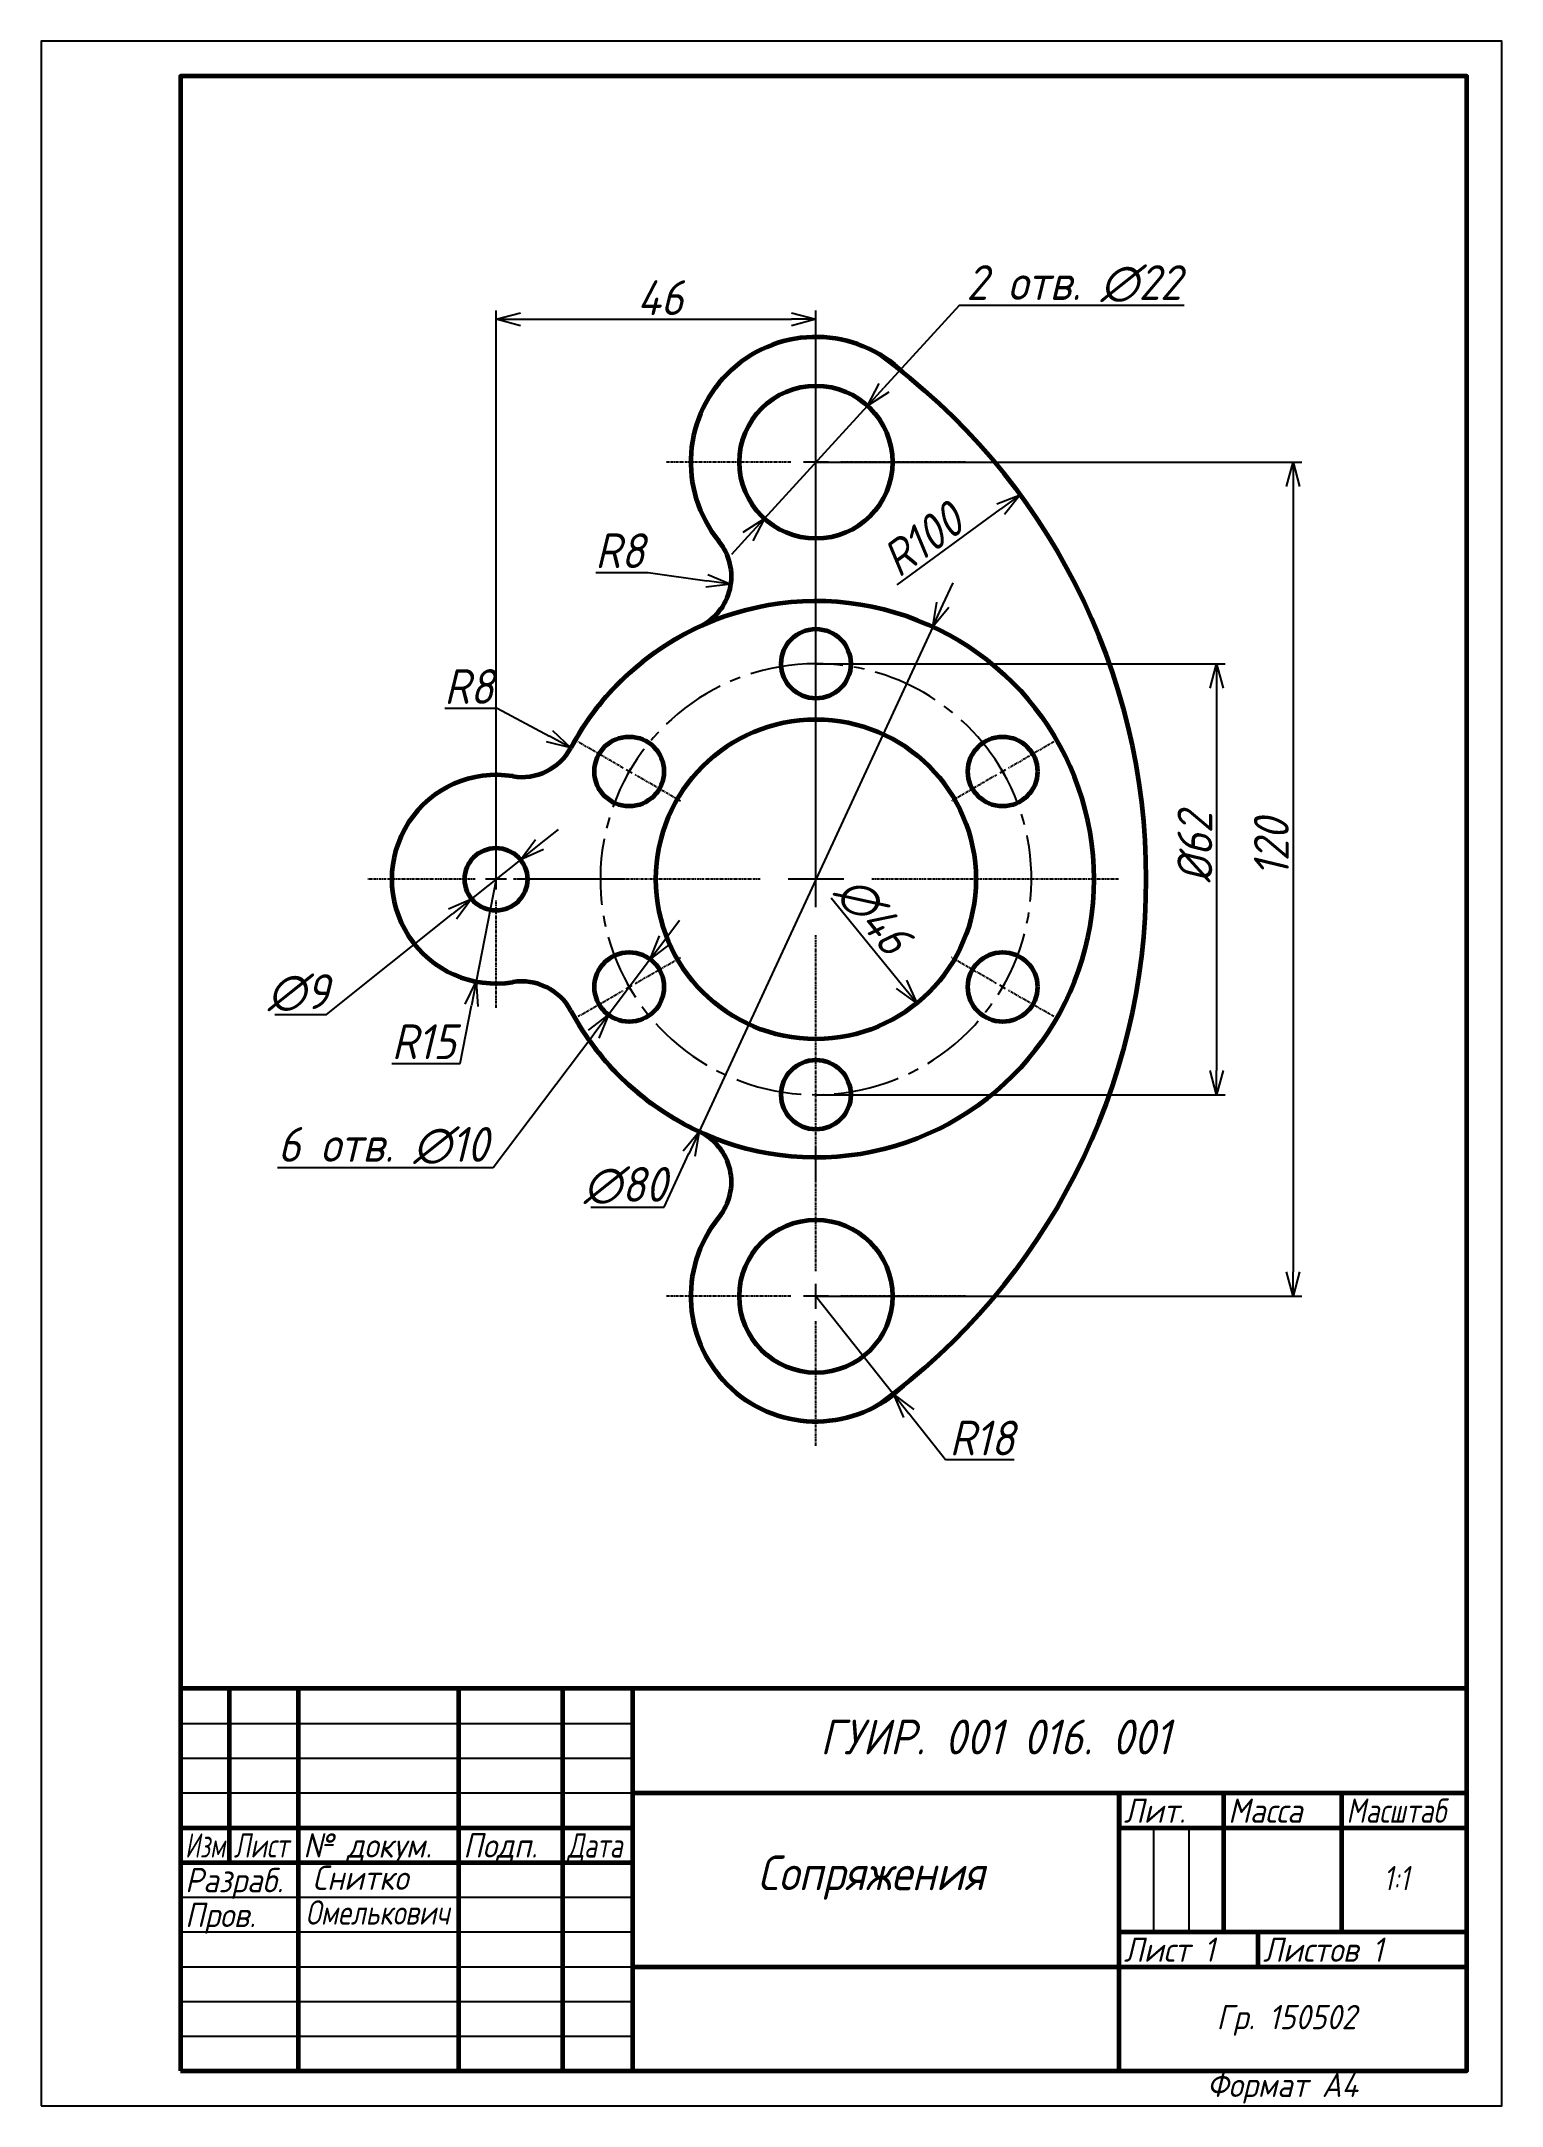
# Model space of a CAD drawing. Header units: millimetres. Extents: x 0 to 210, y 0 to 297.
import ezdxf

# ---------------------------------------------------------------- set-up
doc = ezdxf.new("R2010")
doc.units = ezdxf.units.MM
doc.header["$LTSCALE"] = 0.5
doc.linetypes.add('CENTER2', pattern=[1.125, 0.75, -0.125, 0.125, -0.125])
doc.linetypes.add('осевая2', pattern=[28.575, 19.05, -3.175, 3.175, -3.175])
doc.layers.get('0').update_dxf_attribs({"lineweight": 60})
doc.layers.get('Defpoints').update_dxf_attribs({"color": 5})
doc.layers.add('1-оси', color=1, linetype='осевая2')
doc.layers.add('3-размеры', color=6, linetype='Continuous')
doc.layers.add('4-текст', color=7, linetype='Continuous', true_color=0x00ad00)
doc.styles.get("Standard").update_dxf_attribs({"font": 'isocpeui.ttf', "width": 0.9})
doc.dimstyles.new('ЕСКД', dxfattribs={"dimtxt": 5, "dimasz": 3.5, "dimexe": 1.25, "dimexo": 0, "dimtad": 1, "dimtoh": 1, "dimdec": 1, "dimtxsty": 'Standard', "dimblk": 'OPEN30', "dimcen": 2.5, "dimadec": 0, "dimazin": 0, "dimtfac": 1, "dimtdec": 1, "dimtmove": 0, "dimatfit": 3, "dimldrblk": 'DOTSMALL', "dimfxl": 1, "dimarcsym": 0})

# ---------------------------------------------------------------- blocks, each defined once
blk = doc.blocks.new('*U5')
blk.add_circle((0, 0), 5)
blk = doc.blocks.new('*U6')
at = {"color": 0, "linetype": 'ByBlock', "lineweight": -2, "transparency": 16777216}
for p, rotation in [((95.89, 203.3), 120), ((126.89, 203.3), 59.99999999999999), ((80.39, 176.45), 180), ((95.89, 149.6), 239.9999999999999), ((126.89, 149.6), 299.9999999999999)]:
    blk.add_blockref('*U5', p, dxfattribs=dict(at, rotation=rotation))
blk.add_blockref('*U5', (142.39, 176.45), dxfattribs=at)
blk = doc.blocks.new('*U9')
at = {"layer": '1-оси', "color": 0, "linetype": 'CENTER2', "transparency": 16777216}
for p, q in [((0, 3.6), (0, 21.5)), ((-21.5, 0), (-3.6, 0)), ((3.6, 0), (21.5, 0)), ((0, -21.5), (0, -3.6))]:
    blk.add_line(p, q, dxfattribs=at)
at = {"layer": '1-оси', "color": 0, "linetype": 'Continuous', "transparency": 16777216}
for p, q in [((-1.8, 0), (1.8, 0)), ((0, -1.8), (0, 1.8))]:
    blk.add_line(p, q, dxfattribs=at)
blk = doc.blocks.new('*U10')
at = {"layer": '1-оси', "color": 0, "linetype": 'CENTER2', "transparency": 16777216}
for p, q in [((0, 3.6), (0, 21.5)), ((-21.5, 0), (-3.6, 0)), ((3.6, 0), (21.5, 0)), ((0, -21.5), (0, -3.6))]:
    blk.add_line(p, q, dxfattribs=at)
at = {"layer": '1-оси', "color": 0, "linetype": 'Continuous', "transparency": 16777216}
for p, q in [((-1.8, 0), (1.8, 0)), ((0, -1.8), (0, 1.8))]:
    blk.add_line(p, q, dxfattribs=at)
blk = doc.blocks.new('*U11')
at = {"layer": '1-оси', "color": 0, "linetype": 'CENTER2', "transparency": 16777216}
for p, q in [((0, 3), (0, 18.5)), ((-18.5, 0), (-3, 0)), ((3, 0), (18.5, 0)), ((0, -18.5), (0, -3))]:
    blk.add_line(p, q, dxfattribs=at)
at = {"layer": '1-оси', "color": 0, "linetype": 'Continuous', "transparency": 16777216}
for p, q in [((-1.5, 0), (1.5, 0)), ((0, -1.5), (0, 1.5))]:
    blk.add_line(p, q, dxfattribs=at)
blk = doc.blocks.new('*U12')
at = {"layer": '1-оси', "color": 0, "linetype": 'CENTER2', "transparency": 16777216}
for p, q in [((0, 8), (0, 43.5)), ((-43.5, 0), (-8, 0)), ((8, 0), (43.5, 0)), ((0, -43.5), (0, -8))]:
    blk.add_line(p, q, dxfattribs=at)
at = {"layer": '1-оси', "color": 0, "linetype": 'Continuous', "transparency": 16777216}
for p, q in [((0, -4), (0, 4)), ((-4, 0), (4, 0))]:
    blk.add_line(p, q, dxfattribs=at)
blk = doc.blocks.new('_Open30')
at = {"color": 0, "linetype": 'ByBlock', "lineweight": -2}
for p, q in [((-1, 0.268), (0, 0)), ((0, 0), (-1, -0.268)), ((0, 0), (-1, 0))]:
    blk.add_line(p, q, dxfattribs=at)
blk = doc.blocks.new('*D13')
at = {"layer": '3-размеры', "color": 0, "lineweight": -2, "transparency": 16777216}
for p, q in [((71.65, 181.44), (74.38, 183.62)), ((68.91, 179.26), (61.87, 173.64)), ((41, 157), (59.14, 171.46)), ((33.59, 157), (41, 157))]:
    blk.add_line(p, q, dxfattribs=at)
at = {"layer": 'Defpoints', "color": 0, "transparency": 16777216}
for p in [(68.91, 179.26), (61.87, 173.64)]:
    blk.add_point(p, dxfattribs=at)
at = {"layer": '3-размеры', "color": 0, "lineweight": -2, "transparency": 16777216, "xscale": 3.5, "yscale": 3.5, "zscale": 3.5}
for p, rotation in [((68.91, 179.26), 218.5691536778523), ((61.87, 173.64), 38.56915367785228)]:
    blk.add_blockref('_Open30', p, dxfattribs=dict(at, rotation=rotation))
at = {"layer": '3-размеры', "color": 0, "transparency": 16777216, "insert": (36.98, 160.12), "char_height": 5, "attachment_point": 5}
blk.add_mtext('∅9', dxfattribs=at)
blk = doc.blocks.new('_DotSmall')
at = {"color": 0, "linetype": 'ByBlock', "const_width": 0.5}
blk.add_lwpolyline([(-0.0625, 0, 1), (0.0625, 0, 1)], format="xyb", close=True, dxfattribs=at)
blk = doc.blocks.new('*D14')
at = {"layer": '3-размеры', "color": 0, "lineweight": -2, "transparency": 16777216}
for p, q in [((65.39, 176.45), (62.53, 161.73)), ((60.24, 149.95), (61.86, 158.29)), ((50.39, 149.95), (60.24, 149.95))]:
    blk.add_line(p, q, dxfattribs=at)
at = {"layer": 'Defpoints', "color": 0, "transparency": 16777216}
for p in [(65.39, 176.45), (62.53, 161.73)]:
    blk.add_point(p, dxfattribs=at)
at = {"layer": '3-размеры', "color": 0, "lineweight": -2, "transparency": 16777216, "xscale": 3.5, "yscale": 3.5, "zscale": 3.5, "rotation": 79.00188465495053}
blk.add_blockref('_Open30', (62.53, 161.73), dxfattribs=at)
at = {"layer": '3-размеры', "color": 0, "transparency": 16777216, "insert": (55, 153.07), "char_height": 5, "attachment_point": 5}
blk.add_mtext('R15', dxfattribs=at)
blk = doc.blocks.new('*D15')
at = {"layer": '3-размеры', "color": 0, "lineweight": -2, "transparency": 16777216}
for p, q in [((79.74, 220.59), (87.28, 220.59)), ((87.28, 220.59), (95.7, 219.37))]:
    blk.add_line(p, q, dxfattribs=at)
at = {"layer": 'Defpoints', "color": 0, "transparency": 16777216}
for p in [(91.24, 220.02), (99.16, 218.88)]:
    blk.add_point(p, dxfattribs=at)
at = {"layer": '3-размеры', "color": 0, "lineweight": -2, "transparency": 16777216, "xscale": 3.5, "yscale": 3.5, "zscale": 3.5, "rotation": 351.8004546042481}
blk.add_blockref('_Open30', (99.16, 218.88), dxfattribs=at)
at = {"layer": '3-размеры', "color": 0, "transparency": 16777216, "insert": (83.2, 223.71), "char_height": 5, "attachment_point": 5}
blk.add_mtext('R8', dxfattribs=at)
blk = doc.blocks.new('*D16')
at = {"layer": '3-размеры', "color": 0, "lineweight": -2, "transparency": 16777216}
for p, q in [((58.02, 201.04), (65.57, 201.04)), ((65.57, 201.04), (73.06, 197.02))]:
    blk.add_line(p, q, dxfattribs=at)
at = {"layer": 'Defpoints', "color": 0, "transparency": 16777216}
for p in [(69.1, 199.15), (76.15, 195.37)]:
    blk.add_point(p, dxfattribs=at)
at = {"layer": '3-размеры', "color": 0, "lineweight": -2, "transparency": 16777216, "xscale": 3.5, "yscale": 3.5, "zscale": 3.5, "rotation": 331.7770537220237}
blk.add_blockref('_Open30', (76.15, 195.37), dxfattribs=at)
at = {"layer": '3-размеры', "color": 0, "transparency": 16777216, "insert": (61.49, 204.17), "char_height": 5, "attachment_point": 5}
blk.add_mtext('R8', dxfattribs=at)
blk = doc.blocks.new('*D17')
at = {"layer": '3-размеры', "color": 0, "lineweight": -2, "transparency": 16777216}
for p, q in [((111.39, 116.45), (122.57, 102.34)), ((130.01, 92.93), (124.74, 99.59)), ((139.89, 92.93), (130.01, 92.93))]:
    blk.add_line(p, q, dxfattribs=at)
at = {"layer": 'Defpoints', "color": 0, "transparency": 16777216}
for p in [(111.39, 116.45), (122.57, 102.34)]:
    blk.add_point(p, dxfattribs=at)
at = {"layer": '3-размеры', "color": 0, "lineweight": -2, "transparency": 16777216, "xscale": 3.5, "yscale": 3.5, "zscale": 3.5, "rotation": 128.372394390743}
blk.add_blockref('_Open30', (122.57, 102.34), dxfattribs=at)
at = {"layer": '3-размеры', "color": 0, "transparency": 16777216, "insert": (135.27, 96.06), "char_height": 5, "attachment_point": 5}
blk.add_mtext('R18', dxfattribs=at)
blk = doc.blocks.new('*D18')
at = {"layer": '3-размеры', "color": 0, "lineweight": -2, "transparency": 16777216}
for p, q in [((129.65, 215.93), (131.12, 219.11)), ((128.18, 212.76), (94.6, 140.14)), ((89.56, 129.25), (93.13, 136.97)), ((79.04, 129.25), (89.56, 129.25))]:
    blk.add_line(p, q, dxfattribs=at)
at = {"layer": 'Defpoints', "color": 0, "transparency": 16777216}
for p in [(128.18, 212.76), (94.6, 140.14)]:
    blk.add_point(p, dxfattribs=at)
at = {"layer": '3-размеры', "color": 0, "lineweight": -2, "transparency": 16777216, "xscale": 3.5, "yscale": 3.5, "zscale": 3.5}
for p, rotation in [((128.18, 212.76), 245.1810758721473), ((94.6, 140.14), 65.18107587214736)]:
    blk.add_blockref('_Open30', p, dxfattribs=dict(at, rotation=rotation))
at = {"layer": '3-размеры', "color": 0, "transparency": 16777216, "insert": (83.99, 132.38), "char_height": 5, "attachment_point": 5}
blk.add_mtext('∅80', dxfattribs=at)
blk = doc.blocks.new('*D19')
at = {"layer": '3-размеры', "color": 0, "lineweight": -2, "transparency": 16777216}
for p, q in [((89.66, 167.74), (91.76, 170.54)), ((87.55, 164.94), (81.54, 156.96)), ((65, 135), (79.43, 154.16)), ((33.95, 135), (65, 135))]:
    blk.add_line(p, q, dxfattribs=at)
at = {"layer": 'Defpoints', "color": 0, "transparency": 16777216}
for p in [(87.55, 164.94), (81.54, 156.96)]:
    blk.add_point(p, dxfattribs=at)
at = {"layer": '3-размеры', "color": 0, "lineweight": -2, "transparency": 16777216, "xscale": 3.5, "yscale": 3.5, "zscale": 3.5}
for p, rotation in [((87.55, 164.94), 233.0142012538362), ((81.54, 156.96), 53.01420125383622)]:
    blk.add_blockref('_Open30', p, dxfattribs=dict(at, rotation=rotation))
at = {"layer": '3-размеры', "color": 0, "transparency": 16777216, "insert": (49.16, 138.13), "char_height": 5, "attachment_point": 5}
blk.add_mtext('6 отв. ∅10', dxfattribs=at)
blk = doc.blocks.new('*D20')
at = {"layer": '3-размеры', "color": 0, "lineweight": -2, "transparency": 16777216}
for p, q in [((132, 259), (121.17, 247.15)), ((164.35, 259), (132, 259)), ((103.97, 228.33), (118.81, 244.57)), ((101.61, 225.75), (99.25, 223.16))]:
    blk.add_line(p, q, dxfattribs=at)
at = {"layer": 'Defpoints', "color": 0, "transparency": 16777216}
for p in [(118.81, 244.57), (103.97, 228.33)]:
    blk.add_point(p, dxfattribs=at)
at = {"layer": '3-размеры', "color": 0, "lineweight": -2, "transparency": 16777216, "xscale": 3.5, "yscale": 3.5, "zscale": 3.5}
for p, rotation in [((118.81, 244.57), 227.5756773600765), ((103.97, 228.33), 47.57567736007643)]:
    blk.add_blockref('_Open30', p, dxfattribs=dict(at, rotation=rotation))
at = {"layer": '3-размеры', "color": 0, "transparency": 16777216, "insert": (148.49, 262.13), "char_height": 5, "attachment_point": 5}
blk.add_mtext('2 отв. ∅22', dxfattribs=at)
blk = doc.blocks.new('*D21')
at = {"layer": '3-размеры', "color": 0, "lineweight": -2, "transparency": 16777216}
for p, q in [((65.39, 176.45), (65.39, 258.25)), ((68.89, 257), (107.89, 257)), ((111.39, 176.45), (111.39, 258.25))]:
    blk.add_line(p, q, dxfattribs=at)
at = {"layer": 'Defpoints', "color": 0, "transparency": 16777216}
for p in [(111.39, 257), (65.39, 176.45), (111.39, 176.45)]:
    blk.add_point(p, dxfattribs=at)
at = {"layer": '3-размеры', "color": 0, "lineweight": -2, "transparency": 16777216, "xscale": 3.5, "yscale": 3.5, "zscale": 3.5, "rotation": 180}
blk.add_blockref('_Open30', (65.39, 257), dxfattribs=at)
at = {"layer": '3-размеры', "color": 0, "lineweight": -2, "transparency": 16777216, "xscale": 3.5, "yscale": 3.5, "zscale": 3.5}
blk.add_blockref('_Open30', (111.39, 257), dxfattribs=at)
at = {"layer": '3-размеры', "color": 0, "transparency": 16777216, "insert": (89, 260.12), "char_height": 5, "attachment_point": 5}
blk.add_mtext('46', dxfattribs=at)
blk = doc.blocks.new('*D22')
at = {"layer": '3-размеры', "color": 0, "lineweight": -2, "transparency": 16777216}
blk.add_line((113.58, 173.76), (123.7, 161.33), dxfattribs=at)
at = {"layer": 'Defpoints', "color": 0, "transparency": 16777216}
for p in [(96.87, 194.29), (125.91, 158.61)]:
    blk.add_point(p, dxfattribs=at)
at = {"layer": '3-размеры', "color": 0, "lineweight": -2, "transparency": 16777216, "xscale": 3.5, "yscale": 3.5, "zscale": 3.5, "rotation": 309.1389152418846}
blk.add_blockref('_Open30', (125.91, 158.61), dxfattribs=at)
at = {"layer": '3-размеры', "color": 0, "transparency": 16777216, "insert": (119.64, 171.27), "char_height": 5, "attachment_point": 5, "rotation": 309.1389}
blk.add_mtext('∅46', dxfattribs=at)
blk = doc.blocks.new('*D23')
at = {"layer": '3-размеры', "color": 0, "lineweight": -2, "transparency": 16777216}
for p, q in [((111.39, 207.45), (170.25, 207.45)), ((169, 203.95), (169, 148.95)), ((111.39, 145.45), (170.25, 145.45))]:
    blk.add_line(p, q, dxfattribs=at)
at = {"layer": 'Defpoints', "color": 0, "transparency": 16777216}
for p in [(111.39, 207.45), (111.39, 145.45), (169, 145.45)]:
    blk.add_point(p, dxfattribs=at)
at = {"layer": '3-размеры', "color": 0, "lineweight": -2, "transparency": 16777216, "xscale": 3.5, "yscale": 3.5, "zscale": 3.5}
for p, rotation in [((169, 207.45), 90), ((169, 145.45), 270)]:
    blk.add_blockref('_Open30', p, dxfattribs=dict(at, rotation=rotation))
at = {"layer": '3-размеры', "color": 0, "transparency": 16777216, "insert": (165.88, 181), "char_height": 5, "attachment_point": 5, "rotation": 90}
blk.add_mtext('%%C62', dxfattribs=at)
blk = doc.blocks.new('*D24')
at = {"layer": '3-размеры', "color": 0, "lineweight": -2, "transparency": 16777216}
for p, q in [((111.39, 236.45), (181.25, 236.45)), ((180, 232.95), (180, 119.95)), ((111.39, 116.45), (181.25, 116.45))]:
    blk.add_line(p, q, dxfattribs=at)
at = {"layer": 'Defpoints', "color": 0, "transparency": 16777216}
for p in [(111.39, 236.45), (111.39, 116.45), (180, 116.45)]:
    blk.add_point(p, dxfattribs=at)
at = {"layer": '3-размеры', "color": 0, "lineweight": -2, "transparency": 16777216, "xscale": 3.5, "yscale": 3.5, "zscale": 3.5}
for p, rotation in [((180, 236.45), 90), ((180, 116.45), 270)]:
    blk.add_blockref('_Open30', p, dxfattribs=dict(at, rotation=rotation))
at = {"layer": '3-размеры', "color": 0, "transparency": 16777216, "insert": (176.88, 181), "char_height": 5, "attachment_point": 5, "rotation": 90}
blk.add_mtext('120', dxfattribs=at)
blk = doc.blocks.new('*D25')
at = {"layer": '3-размеры', "color": 0, "lineweight": -2, "transparency": 16777216}
blk.add_line((123.07, 218.78), (137.95, 229.7), dxfattribs=at)
at = {"layer": 'Defpoints', "color": 0, "transparency": 16777216}
for p in [(140.77, 231.77), (65.39, 176.45)]:
    blk.add_point(p, dxfattribs=at)
at = {"layer": '3-размеры', "color": 0, "lineweight": -2, "transparency": 16777216, "xscale": 3.5, "yscale": 3.5, "zscale": 3.5, "rotation": 36.27314920425989}
blk.add_blockref('_Open30', (140.77, 231.77), dxfattribs=at)
at = {"layer": '3-размеры', "color": 0, "transparency": 16777216, "insert": (126.71, 225.32), "char_height": 5, "attachment_point": 5, "rotation": 36.2731}
blk.add_mtext('R100', dxfattribs=at)

msp = doc.modelspace()

# ---------------------------------------------------------------- linework, layer by layer
at = {"lineweight": 60}
for p, q in [((205, 60), (20, 60)), ((27, 60), (27, 35)), ((37, 5), (37, 60)), ((60, 60), (60, 5)), ((75, 5), (75, 60)), ((85, 60), (85, 5)), ((85, 45), (205, 45)), ((155, 5), (155, 45)), ((170, 45), (170, 25)), ((187, 25), (187, 45)), ((20, 40), (85, 40)), ((155, 40), (205, 40)), ((20, 35), (85, 35)), ((155, 25), (205, 25)), ((175, 20), (175, 25)), ((85, 20), (205, 20))]:
    msp.add_line(p, q, dxfattribs=at)
at = {"lineweight": -3}
for p, q in [((20, 55), (85, 55)), ((20, 50), (85, 50)), ((20, 45), (85, 45)), ((160, 25), (160, 40)), ((165, 40), (165, 25)), ((20, 30), (85, 30)), ((20, 25), (85, 25)), ((20, 20), (85, 20)), ((20, 15), (85, 15)), ((20, 10), (85, 10))]:
    msp.add_line(p, q, dxfattribs=at)
msp.add_line((155, 45), (155, 40))
at = {"lineweight": 60}
msp.add_lwpolyline([(20, 5), (205, 5), (205, 292), (20, 292)], close=True, dxfattribs=at)
for centre, radius in [((111.39, 236.45), 11), ((111.39, 176.45), 23), ((65.39, 176.45), 4.5), ((111.39, 116.45), 11)]:
    msp.add_circle(centre, radius)
for centre, radius, start, end in [((111.39, 236.45), 18, 45.6608, 219.2016), ((65.39, 176.45), 93.5, 306.158, 53.842), ((91.24, 220.02), 8, 294.8189, 39.2016), ((111.39, 176.45), 40, 208.2229, 151.7771), ((111.39, 176.45), 40, 114.8189, 151.7771), ((69.1, 199.15), 8, 260.7262, 331.7771), ((65.39, 176.45), 15, 80.7262, 279.2738), ((69.1, 153.75), 8, 28.2229, 99.2738), ((111.39, 176.45), 40, 208.2229, 245.1811), ((91.24, 132.88), 8, 320.7984, 65.1811), ((111.39, 116.45), 18, 140.7984, 314.3392)]:
    msp.add_arc(centre, radius, start, end)
at = {"layer": '1-оси', "linetype": 'CENTER2'}
for p, q in [((83.68, 192.45), (77.18, 196.2)), ((145.6, 196.2), (139.1, 192.45)), ((91.91, 187.7), (85.41, 191.45)), ((137.37, 191.45), (130.88, 187.7)), ((85.41, 161.45), (91.91, 165.2)), ((137.37, 161.45), (130.88, 165.2)), ((77.18, 156.7), (83.68, 160.45)), ((145.6, 156.7), (139.1, 160.45))]:
    msp.add_line(p, q, dxfattribs=at)
at = {"layer": '1-оси', "linetype": 'Continuous'}
for p, q in [((84.98, 191.7), (84.11, 192.2)), ((84.29, 191.52), (84.79, 192.38)), ((138.67, 192.2), (137.81, 191.7)), ((137.99, 192.38), (138.49, 191.52)), ((84.11, 160.7), (84.98, 161.2)), ((84.79, 160.52), (84.29, 161.38)), ((138.67, 160.7), (137.81, 161.2)), ((138.49, 161.38), (137.99, 160.52))]:
    msp.add_line(p, q, dxfattribs=at)
at = {"layer": '1-оси'}
for start, end in [(90, 30), (30, 90)]:
    msp.add_arc((111.39, 176.45), 31, start, end, dxfattribs=at)
at = {"layer": 'Defpoints'}
msp.add_lwpolyline([(0, 0), (210, 0), (210, 297), (0, 297)], close=True, dxfattribs=at)

# ---------------------------------------------------------------- block references
at = {"rotation": 90}
msp.add_blockref('*U6', (287.84, 65.06), dxfattribs=at)
at = {"layer": '1-оси', "linetype": 'CENTER2', "rotation": 90.00000000000001}
for name, p in [('*U9', (111.39, 236.45)), ('*U12', (111.39, 176.45)), ('*U11', (65.39, 176.45)), ('*U10', (111.39, 116.45))]:
    msp.add_blockref(name, p, dxfattribs=at)

# ---------------------------------------------------------------- texts
at = {"lineweight": -3, "width": 0.9}
msp.add_text('Формат А4', height=3.5, dxfattribs=at).set_placement((167.6, 1.25))
at = {"layer": '4-текст', "lineweight": -3}
for s, width, p in [('Лит.', 0.9, (155.67, 40.7)), ('Масса', 0.9, (170.67, 40.7)), ('Масштаб', 0.8, (187.67, 40.7)), ('Изм.', 0.7, (20.67, 35.7)), ('Лист', 0.75, (27.67, 35.7)), ('№ докум.', 0.9, (37.67, 35.7)), ('Подп.', 0.9, (60.67, 35.7)), ('Дата', 0.75, (75.67, 35.7)), ('Разраб.', 0.9, (20.67, 30.7)), ('1:1', 0.8, (193, 31)), ('Пров.', 0.9, (20.67, 25.7)), ('Омелькович', 0.8, (38, 26.05)), ('Лист 1', 0.9, (155.67, 20.7)), ('Листов 1', 0.9, (175.67, 20.7)), ('Гр. 150502', 0.9, (169, 11))]:
    msp.add_text(s, height=3.5, dxfattribs=dict(at, width=width)).set_placement(p)
at = {"layer": '4-текст', "attachment_point": 1}
for s, insert, char_height, width in [('ГУИР. 001 016. 001', (112, 55.55), 5, 68.7374), ('Сопряжения', (103, 36), 5, 16.1065), ('Снитко', (39, 34.55), 3.5, 16.1065)]:
    msp.add_mtext(s, dxfattribs=dict(at, insert=insert, char_height=char_height, width=width))

# ---------------------------------------------------------------- dimensions: what is measured, and where the dimension line sits
at = {"layer": '3-размеры'}
for p1, p2, text, picture, middle in [((103.97, 228.33), (118.81, 244.57), '2 отв. <>', '*D20', (148.49, 259)), ((87.55, 164.94), (81.54, 156.96), '6 отв. <>', '*D19', (49.16, 135))]:
    dim = msp.add_diameter_dim_2p(p1=p1, p2=p2, text=text, dimstyle='ЕСКД', dxfattribs=at)
    dim.commit()
    dim.dimension.update_dxf_attribs({"geometry": picture, "text_midpoint": middle, "dimtype": 163})
dim = msp.add_linear_dim(base=(111.39, 257), p1=(65.39, 176.45), p2=(111.39, 176.45), dimstyle='ЕСКД', dxfattribs=at)
dim.commit()
dim.dimension.update_dxf_attribs({"geometry": '*D21', "text_midpoint": (89, 257), "dimtype": 160})
dim = msp.add_linear_dim(base=(180, 116.45), p1=(111.39, 236.45), p2=(111.39, 116.45), angle=90, dimstyle='ЕСКД', dxfattribs=at)
dim.commit()
dim.dimension.update_dxf_attribs({"geometry": '*D24', "text_midpoint": (180, 181), "dimtype": 160})
dim = msp.add_radius_dim(center=(65.39, 176.45), mpoint=(140.77, 231.77), text='R100', dimstyle='ЕСКД', dxfattribs=at)
dim.commit()
dim.dimension.update_dxf_attribs({"geometry": '*D25', "text_midpoint": (128.56, 222.81), "dimtype": 164})
for center, mpoint, picture, middle in [((91.24, 220.02), (99.16, 218.88), '*D15', (87.28, 220.59)), ((69.1, 199.15), (76.15, 195.37), '*D16', (61.49, 201.04))]:
    dim = msp.add_radius_dim(center=center, mpoint=mpoint, dimstyle='ЕСКД', dxfattribs=at)
    dim.commit()
    dim.dimension.update_dxf_attribs({"geometry": picture, "text_midpoint": middle, "dimtype": 164})
dim = msp.add_diameter_dim_2p(p1=(128.18, 212.76), p2=(94.6, 140.14), dimstyle='ЕСКД', dxfattribs=at)
dim.commit()
dim.dimension.update_dxf_attribs({"geometry": '*D18', "text_midpoint": (83.99, 132.38)})
dim = msp.add_linear_dim(base=(169, 145.45), p1=(111.39, 207.45), p2=(111.39, 145.45), angle=270, text='%%C<>', dimstyle='ЕСКД', dxfattribs=at)
dim.commit()
dim.dimension.update_dxf_attribs({"geometry": '*D23', "text_midpoint": (169, 181), "dimtype": 161})
for p1, p2, picture, middle in [((96.87, 194.29), (125.91, 158.61), '*D22', (117.21, 169.3)), ((68.91, 179.26), (61.87, 173.64), '*D13', (36.98, 157))]:
    dim = msp.add_diameter_dim_2p(p1=p1, p2=p2, dimstyle='ЕСКД', dxfattribs=at)
    dim.commit()
    dim.dimension.update_dxf_attribs({"geometry": picture, "text_midpoint": middle, "dimtype": 163})
for center, mpoint, picture, middle in [((65.39, 176.45), (62.53, 161.73), '*D14', (55, 153.07)), ((111.39, 116.45), (122.57, 102.34), '*D17', (135.27, 96.06))]:
    dim = msp.add_radius_dim(center=center, mpoint=mpoint, dimstyle='ЕСКД', dxfattribs=at)
    dim.commit()
    dim.dimension.update_dxf_attribs({"geometry": picture, "text_midpoint": middle})

doc.saveas('drawing.dxf')
